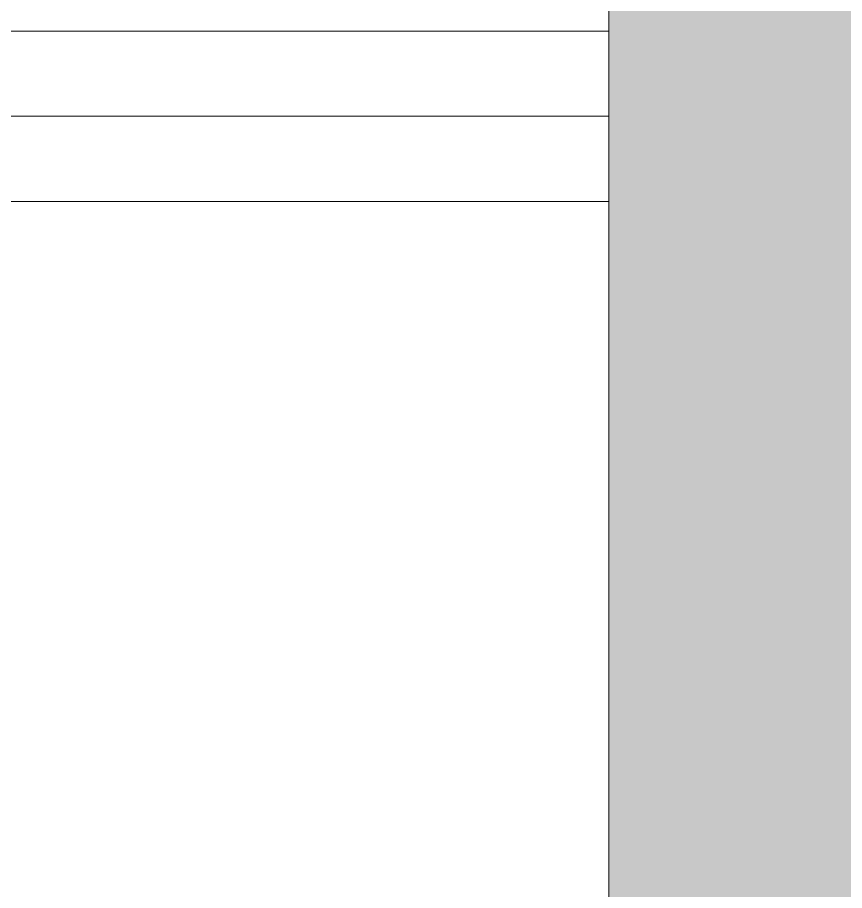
# Model space of a CAD drawing. Header units: metres. Extents: x 149 to 429, y -3 to 162.
# Drawn here: x 344.475 to 345.691, y 102.201 to 103.485 of the extents above; entities that cross this region are included whole.
import ezdxf

# ---------------------------------------------------------------- set-up
doc = ezdxf.new("R2010")
doc.units = ezdxf.units.M
doc.layers.add('1053_ARQ_BASE_MATADOURO_dwg', color=7, linetype='Continuous', lineweight=5, true_color=0x767676)
for name, color, linetype, lineweight in [('A-DETL', 7, 'Continuous', 5), ('A-DETL-GENF', 7, 'Continuous', 5), ('A-VISTA01', 7, 'Continuous', 20), ('A-VISTA04', 7, 'Continuous', 5)]:
    doc.layers.add(name, color=color, linetype=linetype, lineweight=lineweight)

# ---------------------------------------------------------------- blocks, each defined once
blk = doc.blocks.new('1053_ARQ_BASE_MATADOURO_dwg_arq geral tgov-4039641-TÉRREO 1_20 - Dependente 2')
at = {"layer": 'A-VISTA01', "color": 253, "true_color": 0xaaaaaa, "flags": 128}
for points in [[(-2.5504, 20.0282), (-2.5504, 20.2782), (-2.3004, 20.2782), (0.1996, 20.2782), (0.4496, 20.2782), (2.9496, 20.2782), (3.1996, 20.2782), (7.1996, 20.2782), (7.4496, 20.2782), (8.7296, 20.2782)], [(8.7296, 20.0282), (7.4496, 20.0282), (7.4496, 16.0282), (7.4496, 20.0282)]]:
    blk.add_lwpolyline(points, dxfattribs=at)
at = {"layer": 'A-VISTA04', "color": 253, "true_color": 0xaaaaaa}
blk.add_line((8.7296, 20.1532), (7.4246, 20.1532), dxfattribs=at)
blk = doc.blocks.new('1053_ARQ_BASE_MATADOURO_dwg-3625622-TÉRREO 1_20 - Dependente 2')
blk.add_blockref('1053_ARQ_BASE_MATADOURO_dwg_arq geral tgov-4039641-TÉRREO 1_20 - Dependente 2', (130.2098, 83.186))

msp = doc.modelspace()

# ---------------------------------------------------------------- hatches: boundary and pattern name
at = {"layer": 'A-DETL-GENF', "true_color": 0xffff00}
h = msp.add_hatch(color=2, dxfattribs=at)
h.paths.add_polyline_path([(365.8845, 99.7704), (366.9273, 99.7791), (366.9273, 110.2375), (345.3444, 110.2375), (345.3444, 99.7704), (365.7098, 99.7704)])
h.paths.add_polyline_path([(348.6358, 99.8939), (345.729, 99.8939), (345.729, 109.9402), (366.7201, 109.9402), (366.7201, 99.8939), (349.5005, 99.8939)])

# ---------------------------------------------------------------- linework, layer by layer
at = {"layer": 'A-DETL'}
msp.add_line((345.3444, 110.2375), (345.3444, 99.7704), dxfattribs=at)

# ---------------------------------------------------------------- block references
at = {"layer": '1053_ARQ_BASE_MATADOURO_dwg', "color": 253, "true_color": 0xaaaaaa}
msp.add_blockref('1053_ARQ_BASE_MATADOURO_dwg-3625622-TÉRREO 1_20 - Dependente 2', (206.405, 0), dxfattribs=at)

doc.saveas('drawing.dxf')
